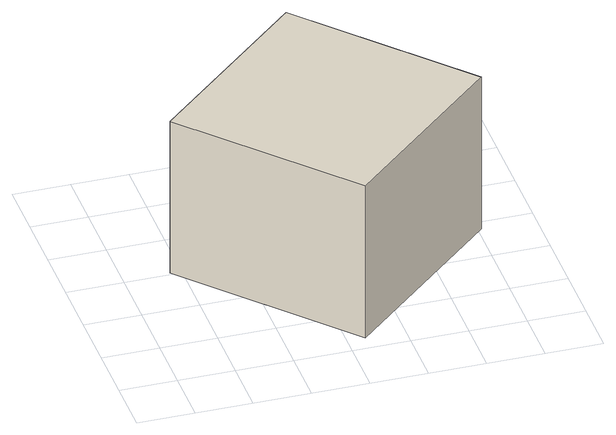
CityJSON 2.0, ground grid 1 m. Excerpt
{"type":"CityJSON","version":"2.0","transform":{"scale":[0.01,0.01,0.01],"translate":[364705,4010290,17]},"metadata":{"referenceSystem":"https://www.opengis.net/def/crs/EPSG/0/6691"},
"CityObjects":{
"building1":{"type":"Building","attributes":{"枝番":1,"利根川水系渡良瀬川洪水浸水想定区域（計画規模）.規模":"L1","利根川水系渡良瀬川洪水浸水想定区域（計画規模）.浸水ランク":"1","利根川水系渡良瀬川洪水浸水想定区域（計画規模）.浸水深":0.39,"利根川水系渡良瀬川洪水浸水想定区域（想定最大規模）.規模":"L2","利根川水系渡良瀬川洪水浸水想定区域（想定最大規模）.浸水ランク":"2","利根川水系渡良瀬川洪水浸水想定区域（想定最大規模）.浸水深":2.5,"利根川水系渡良瀬川洪水浸水想定区域（想定最大規模）.継続時間":31.2,"利根川水系多々良川洪水浸水想定区域（想定最大規模）.規模":"L2","利根川水系多々良川洪水浸水想定区域（想定最大規模）.浸水ランク":"1","利根川水系多々良川洪水浸水想定区域（想定最大規模）.浸水深":0.25,"利根川水系利根川洪水浸水想定区域（計画規模）.規模":"L1","利根川水系利根川洪水浸水想定区域（計画規模）.浸水ランク":"3","利根川水系利根川洪水浸水想定区域（計画規模）.浸水深":4.39,"利根川水系利根川洪水浸水想定区域（想定最大規模）.規模":"L2","利根川水系利根川洪水浸水想定区域（想定最大規模）.浸水ランク":"4","利根川水系利根川洪水浸水想定区域（想定最大規模）.浸水深":5.86,"BuildingDetails.prefecture":"10","BuildingDetails.city":"10207"},"geometry":[{"type":"Solid","lod":"1","boundaries":[[[[0,1,2,3]],[[2,4,5,3]],[[1,6,4,2]],[[0,7,6,1]],[[3,5,7,0]],[[4,6,7,5]]]]}]}
},
"vertices":[
[80,305,80],[355,555,80],[606,280,80],[331,30,80],[606,280,380],[331,30,380],[355,555,380],[80,305,380]
]}
